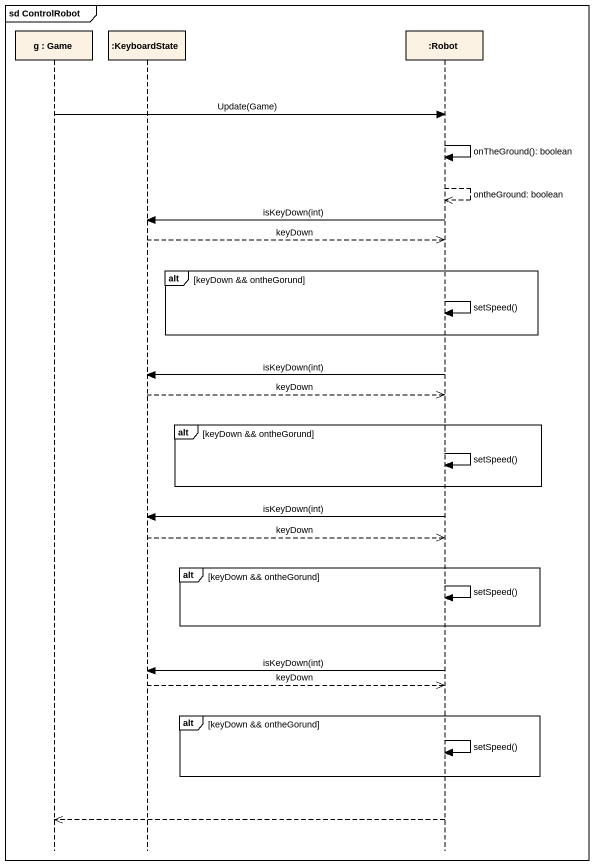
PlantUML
@startuml
mainframe sd ControlRobot
hide footbox
participant "g : Game" as g
participant ":KeyboardState" as KeyboardState
participant ":Robot" as Robot

g -> Robot : Update(Game)
Robot -> Robot : onTheGround(): boolean
Robot -->> Robot : ontheGround: boolean
Robot -> KeyboardState : isKeyDown(int)
KeyboardState -->> Robot : keyDown
alt keyDown && ontheGorund
  Robot -> Robot : setSpeed()
end
Robot -> KeyboardState : isKeyDown(int)
KeyboardState -->> Robot : keyDown
alt keyDown && ontheGorund
  Robot -> Robot : setSpeed()
end
Robot -> KeyboardState : isKeyDown(int)
KeyboardState -->> Robot : keyDown
alt keyDown && ontheGorund
  Robot -> Robot : setSpeed()
end
Robot -> KeyboardState : isKeyDown(int)
KeyboardState -->> Robot : keyDown
alt keyDown && ontheGorund
  Robot -> Robot : setSpeed()
end
Robot -->> g
@enduml
